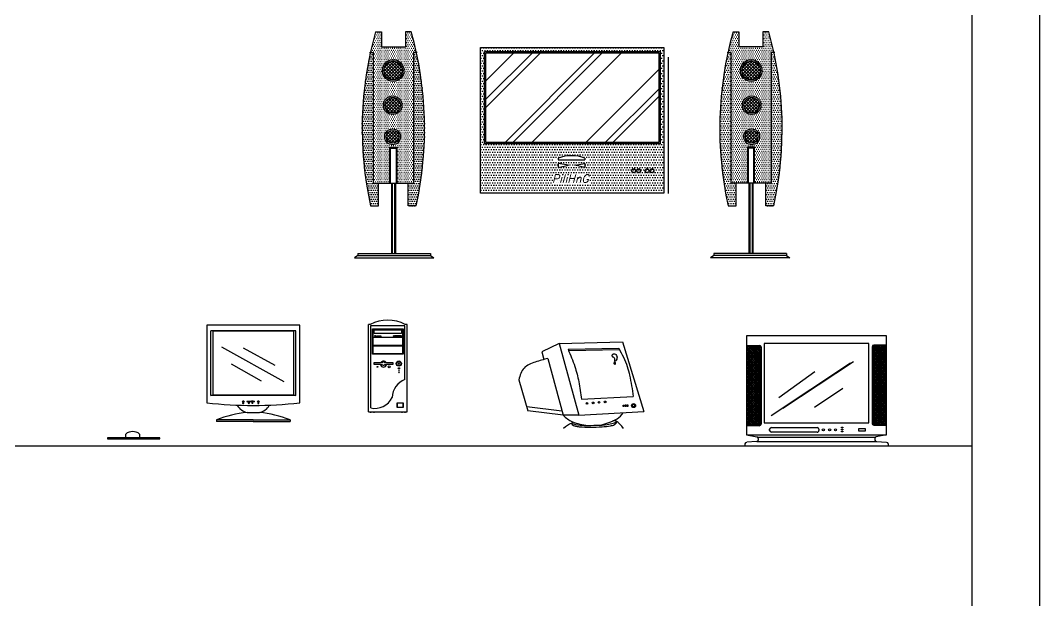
# Model space of a CAD drawing. Header units: inches. Extents: x 11.8 to 54.3, y 10.8 to 35.6.
# Drawn here: x 49.18 to 54.28, y 23.23 to 26.12 of the extents above; entities that cross this region are included whole.
import ezdxf

# ---------------------------------------------------------------- set-up
doc = ezdxf.new("R2010")
doc.units = ezdxf.units.IN
doc.header["$MEASUREMENT"] = 0
for name, color, linetype in [('02', 2, 'Continuous'), ('1', 1, 'Continuous'), ('8', 8, 'Continuous'), ('kadrbm', 4, 'Continuous')]:
    doc.layers.add(name, color=color, linetype=linetype)
doc.styles.add('STYLE2', font='')
doc.styles.get('STYLE2').set_extended_font_data('SimHei')
pattern_1 = [(45, (52.055098, 23.422245), (-0.004490128, 0.004490128), []), (135, (52.055098, 23.422245), (-0.004490128, -0.004490128), [])]

# ---------------------------------------------------------------- blocks, each defined once
blk = doc.blocks.new('kadrbm')
at = {"layer": 'kadrbm', "color": 4}
blk.add_lwpolyline([(0, 0), (0, 24.7972), (21, 24.7972), (21, 0), (0, 0)], close=True, dxfattribs=at)
blk.add_lwpolyline([(20.6631, 0.3257), (20.6631, 24.4603), (0.3369, 24.4603), (0.3369, 0.3257), (20.6631, 0.3257)], dxfattribs=at)

msp = doc.modelspace()

# ---------------------------------------------------------------- hatches: boundary and pattern name
at = {"layer": '8'}
h = msp.add_hatch(dxfattribs=at)
h.set_pattern_fill('DOTS,_O', color=256, scale=0.006)
h.set_pattern_definition([(0, (54.786815, 20.309118), (0.0047625, 0.009525), [0, -0.009525])])
h.paths.add_polyline_path([(51.1486, 25.9641), (51.1628, 25.9641, 0.014982), (51.1369, 26.0683), (51.1076, 26.0683), (51.1076, 25.9922), (50.9876, 25.9922), (50.9876, 26.0683), (50.9584, 26.0683, 0.014982), (50.9325, 25.9641), (50.9467, 25.9641), (50.9467, 25.312), (51.03, 25.312), (51.03, 25.4914), (51.0647, 25.4914), (51.0647, 25.312), (51.1486, 25.312)])
h.paths.add_polyline_path([(51.0904, 25.7008, -1), (50.9979, 25.7008, -1)], flags=16)
h.paths.add_polyline_path([(51.0829, 25.7008, -1), (51.0054, 25.7008, -1)], flags=0)
h.paths.add_polyline_path([(50.9927, 25.874, -1), (51.1007, 25.874, -1)], flags=16)
h.paths.add_polyline_path([(51.0002, 25.874, -1), (51.0932, 25.874, -1)], flags=0)
h.paths.add_polyline_path([(51.0839, 25.5429, -1), (51.0043, 25.5429, -1)], flags=16)
h.paths.add_polyline_path([(51.0764, 25.5429, -1), (51.0118, 25.5429, -1)], flags=0)
h = msp.add_hatch(dxfattribs=at)
h.set_pattern_fill('DOTS,_O', color=256, scale=0.006)
h.set_pattern_definition([(180, (49.0961565, 20.309118), (-0.0047625, 0.009525), [0, -0.009525])])
h.paths.add_polyline_path([(52.7344, 25.312), (52.8183, 25.312), (52.8183, 25.4914), (52.853, 25.4914), (52.853, 25.312), (52.9363, 25.312), (52.9363, 25.9641), (52.9505, 25.9641, 0.014982), (52.9246, 26.0683), (52.8953, 26.0683), (52.8953, 25.9922), (52.7754, 25.9922), (52.7754, 26.0683), (52.7461, 26.0683, 0.014982), (52.7202, 25.9641), (52.7344, 25.9641)])
h.paths.add_polyline_path([(52.8851, 25.7008, -1), (52.7925, 25.7008, -1)], flags=16)
h.paths.add_polyline_path([(52.8776, 25.7008, -1), (52.8, 25.7008, -1)], flags=0)
h.paths.add_polyline_path([(52.7823, 25.874, -1), (52.8903, 25.874, -1)], flags=16)
h.paths.add_polyline_path([(52.7898, 25.874, -1), (52.8828, 25.874, -1)], flags=0)
h.paths.add_polyline_path([(52.8787, 25.5429, -1), (52.7991, 25.5429, -1)], flags=16)
h.paths.add_polyline_path([(52.8712, 25.5429, -1), (52.8066, 25.5429, -1)], flags=0)
h = msp.add_hatch(dxfattribs=at)
h.set_pattern_fill('DOTS,_O', color=256, scale=0.008)
h.set_pattern_definition([(0, (58.611041, 15.547435), (0.00635, 0.0127), [0, -0.0127])])
h.paths.add_polyline_path([(52.4003, 25.2612), (52.4003, 25.9887), (51.4827, 25.9887), (51.4827, 25.2612)])
h.paths.add_polyline_path([(51.5029, 25.5073), (51.5029, 25.9698), (52.3815, 25.9698), (52.3815, 25.5073)], flags=16)
h.paths.add_polyline_path([(51.5104, 25.5148), (51.5104, 25.9623), (52.374, 25.9623), (52.374, 25.5148)], flags=0)
h.paths.add_polyline_path([(52.0052, 25.4094), (52.0052, 25.3901), (51.9544, 25.4013)], flags=16)
h.paths.add_polyline_path([(51.8519, 25.4279, -0.23679), (52.0253, 25.4279)], flags=16)
h.paths.add_polyline_path([(51.9228, 25.4013), (51.872, 25.3901), (51.872, 25.4094)], flags=16)
h.paths.add_polyline_path([(51.8307, 25.364), (52.0545, 25.364), (52.0545, 25.304), (51.8307, 25.304)], flags=24)
h = msp.add_hatch(dxfattribs=at)
h.set_pattern_fill('DOTS', color=256, scale=0.007, style=0)
h.set_pattern_definition([(0, (54.786815, 20.309118), (0.00555625, 0.0111125), [0, -0.0111125])])
h.paths.add_polyline_path([(51.1628, 25.9641), (51.1486, 25.9641), (51.1486, 25.312), (51.1224, 25.312), (51.1224, 25.198), (51.1614, 25.198, 0.108194)])
h.paths.add_polyline_path([(50.9467, 25.9641), (50.9325, 25.9641, 0.108194), (50.9338, 25.198), (50.9729, 25.198), (50.9729, 25.312), (50.9467, 25.312)])
h = msp.add_hatch(dxfattribs=at)
h.set_pattern_fill('DOTS', color=256, scale=0.007, style=0)
h.set_pattern_definition([(180, (49.096156, 20.309118), (-0.00555625, 0.0111125), [0, -0.0111125])])
h.paths.add_polyline_path([(52.7215, 25.198), (52.7606, 25.198), (52.7606, 25.312), (52.7344, 25.312), (52.7344, 25.9641), (52.7202, 25.9641, 0.108194)])
h.paths.add_polyline_path([(52.9363, 25.312), (52.9101, 25.312), (52.9101, 25.198), (52.9492, 25.198, 0.108194), (52.9505, 25.9641), (52.9363, 25.9641)])
h = msp.add_hatch(dxfattribs=at)
h.set_pattern_fill('ANSI37', color=256, scale=0.0035, style=0)
h.set_pattern_definition([(45, (54.786815, 20.855324), (-0.007857724, 0.007857724), []), (135, (54.786815, 20.855324), (-0.007857724, -0.007857724), [])])
h.paths.add_polyline_path([(51.0002, 25.874, 1), (51.0932, 25.874, 1)])
h.paths.add_polyline_path([(51.0054, 25.7008, 1), (51.0829, 25.7008, 1)])
h.paths.add_polyline_path([(51.0118, 25.5429, 1), (51.0764, 25.5429, 1)])
h = msp.add_hatch(dxfattribs=at)
h.set_pattern_fill('ANSI37', color=256, scale=0.0035, style=0)
h.set_pattern_definition([(135, (49.096156, 20.855324), (0.007857724, 0.007857724), []), (45, (49.096156, 20.855324), (0.007857724, -0.007857724), [])])
h.paths.add_polyline_path([(52.7898, 25.874, 1), (52.8828, 25.874, 1)])
h.paths.add_polyline_path([(52.8, 25.7008, 1), (52.8776, 25.7008, 1)])
h.paths.add_polyline_path([(52.8066, 25.5429, 1), (52.8712, 25.5429, 1)])
h = msp.add_hatch(dxfattribs=at)
h.set_pattern_fill('ANSI37', color=256, scale=0.002, style=0)
h.set_pattern_definition(pattern_1)
edge = h.paths.add_edge_path()
edge.add_ellipse((52.8766, 24.4927), major_axis=(0.00933, 0), ratio=0.85714, start_angle=0, end_angle=90)
edge.add_line((52.8766, 24.5007), (52.8135, 24.5007))
edge.add_line((52.8135, 24.5007), (52.8135, 24.0991))
edge.add_line((52.8135, 24.0991), (52.8766, 24.0991))
edge.add_ellipse((52.8766, 24.1071), major_axis=(-0.00933, 0), ratio=0.85714, start_angle=90, end_angle=180)
edge.add_line((52.8859, 24.1071), (52.8859, 24.4927))
h = msp.add_hatch(dxfattribs=at)
h.set_pattern_fill('ANSI37', color=256, scale=0.002, style=0)
h.set_pattern_definition(pattern_1)
edge = h.paths.add_edge_path()
edge.add_ellipse((53.4503, 24.1107), major_axis=(0.00933, 0), ratio=0.85714, start_angle=180, end_angle=270)
edge.add_line((53.4503, 24.1027), (53.5135, 24.1027))
edge.add_line((53.5135, 24.1027), (53.5135, 24.502))
edge.add_line((53.5135, 24.502), (53.4503, 24.502))
edge.add_ellipse((53.4503, 24.494), major_axis=(-0.00933, 0), ratio=0.85714, start_angle=-90, end_angle=0)
edge.add_line((53.441, 24.494), (53.441, 24.1107))

# ---------------------------------------------------------------- linework, layer by layer
at = {"layer": '02'}
for p, q in [((50.9584, 26.0683), (50.9876, 26.0683)), ((50.9876, 26.0683), (50.9876, 25.9922)), ((51.1369, 26.0683), (51.1076, 26.0683)), ((51.1076, 26.0683), (51.1076, 25.9922)), ((52.7461, 26.0683), (52.7754, 26.0683)), ((52.7754, 26.0683), (52.7754, 25.9922)), ((52.9246, 26.0683), (52.8953, 26.0683)), ((52.8953, 26.0683), (52.8953, 25.9922)), ((50.9876, 25.9922), (51.1076, 25.9922)), ((52.8953, 25.9922), (52.7754, 25.9922)), ((50.928, 25.9641), (50.9467, 25.9641)), ((50.9467, 25.9641), (50.9467, 25.312)), ((51.1486, 25.9641), (51.1486, 25.312)), ((51.1672, 25.9641), (51.1486, 25.9641)), ((51.5104, 25.8235), (51.6492, 25.9623)), ((51.5104, 25.7303), (51.7424, 25.9623)), ((51.5104, 25.6888), (51.7839, 25.9623)), ((51.6058, 25.5148), (52.0533, 25.9623)), ((51.6447, 25.5148), (52.0922, 25.9623)), ((51.7405, 25.5148), (52.188, 25.9623)), ((52.7158, 25.9641), (52.7344, 25.9641)), ((52.7344, 25.9641), (52.7344, 25.312)), ((52.9363, 25.9641), (52.9363, 25.312)), ((52.955, 25.9641), (52.9363, 25.9641)), ((52.0099, 25.5148), (52.374, 25.879)), ((52.1072, 25.5148), (52.374, 25.7816)), ((52.1446, 25.5148), (52.374, 25.7443)), ((51.03, 25.4914), (51.0647, 25.4914)), ((51.03, 25.312), (51.03, 25.4914)), ((51.0647, 25.4914), (51.0647, 25.312)), ((52.853, 25.4914), (52.8183, 25.4914)), ((52.8183, 25.4914), (52.8183, 25.312)), ((52.853, 25.312), (52.853, 25.4914)), ((51.8716, 25.4365), (51.8716, 25.4279)), ((51.8716, 25.4279), (52.0056, 25.4279)), ((52.0056, 25.4365), (52.0056, 25.4279)), ((51.872, 25.4094), (51.872, 25.3901)), ((51.9228, 25.4013), (51.872, 25.4094)), ((51.872, 25.3901), (51.9228, 25.4013)), ((51.9544, 25.4013), (52.0052, 25.4094)), ((52.0052, 25.3901), (51.9544, 25.4013)), ((52.0052, 25.4094), (52.0052, 25.3901)), ((50.9467, 25.312), (51.1486, 25.312)), ((50.9729, 25.198), (50.9729, 25.312)), ((51.0376, 25.312), (51.0376, 24.9596)), ((51.0424, 25.312), (51.0424, 24.9596)), ((51.0537, 25.312), (51.0537, 24.9596)), ((51.0576, 25.312), (51.0576, 24.9596)), ((51.1224, 25.198), (51.1224, 25.312)), ((52.9363, 25.312), (52.7344, 25.312)), ((52.7606, 25.198), (52.7606, 25.312)), ((52.8254, 25.312), (52.8254, 24.9596)), ((52.8293, 25.312), (52.8293, 24.9596)), ((52.8406, 25.312), (52.8406, 24.9596)), ((52.8454, 25.312), (52.8454, 24.9596)), ((52.9101, 25.198), (52.9101, 25.312)), ((50.9338, 25.198), (50.9729, 25.198)), ((51.1614, 25.198), (51.1224, 25.198)), ((52.7215, 25.198), (52.7606, 25.198)), ((52.9492, 25.198), (52.9101, 25.198)), ((50.8694, 24.9498), (50.8528, 24.9386)), ((50.8528, 24.9386), (51.2503, 24.9386)), ((50.8694, 24.9596), (50.8694, 24.9498)), ((50.8694, 24.9596), (51.2338, 24.9596)), ((50.8694, 24.9498), (51.2338, 24.9498)), ((51.2338, 24.9596), (51.2338, 24.9498)), ((51.2338, 24.9498), (51.2503, 24.9386)), ((52.6492, 24.9498), (52.6327, 24.9386)), ((53.0301, 24.9386), (52.6327, 24.9386)), ((52.6492, 24.9596), (52.6492, 24.9498)), ((53.0136, 24.9596), (52.6492, 24.9596)), ((53.0136, 24.9498), (52.6492, 24.9498)), ((53.0136, 24.9596), (53.0136, 24.9498)), ((53.0136, 24.9498), (53.0301, 24.9386)), ((50.1153, 24.6012), (50.1153, 24.2136)), ((50.5793, 24.6012), (50.1153, 24.6012)), ((50.1353, 24.2508), (50.1353, 24.5732)), ((50.5593, 24.5732), (50.1353, 24.5732)), ((50.1453, 24.5712), (50.1453, 24.2528)), ((50.5493, 24.5712), (50.1453, 24.5712)), ((50.5493, 24.2528), (50.5493, 24.5712)), ((50.5593, 24.2508), (50.5593, 24.5732)), ((50.5793, 24.2136), (50.5793, 24.6012)), ((50.9323, 24.605), (50.9233, 24.605)), ((50.9233, 24.1685), (50.9233, 24.605)), ((50.9341, 24.5978), (50.9341, 24.1878)), ((51.1055, 24.5978), (50.9341, 24.5978)), ((50.9441, 24.456), (50.9441, 24.5831)), ((50.9441, 24.5831), (51.0959, 24.5831)), ((51.0959, 24.5831), (51.0959, 24.456)), ((51.1055, 24.3306), (51.1055, 24.5978)), ((51.1163, 24.605), (51.1073, 24.605)), ((51.1163, 24.1685), (51.1163, 24.605)), ((51.0941, 24.5408), (50.9459, 24.5408)), ((51.0941, 24.5399), (50.9459, 24.5399)), ((51.8767, 24.5101), (51.7898, 24.4686)), ((51.8767, 24.5101), (52.1928, 24.5192)), ((51.8767, 24.5101), (51.9749, 24.1514)), ((52.1928, 24.5192), (52.3, 24.17)), ((53.5135, 24.5485), (52.8135, 24.5485)), ((52.8135, 24.5485), (52.8135, 24.0545)), ((52.9019, 24.5106), (52.9019, 24.1136)), ((53.425, 24.5106), (52.9019, 24.5106)), ((53.425, 24.1136), (53.425, 24.5106)), ((53.5135, 24.0545), (53.5135, 24.5485)), ((50.5017, 24.3191), (50.1895, 24.4911)), ((50.4575, 24.4002), (50.2977, 24.4862)), ((51.0941, 24.4993), (50.9459, 24.4993)), ((51.0941, 24.4984), (50.9459, 24.4984)), ((51.0941, 24.4975), (50.9459, 24.4975)), ((51.7898, 24.4686), (51.8002, 24.4307)), ((51.9207, 24.4813), (52.1743, 24.4863)), ((51.9241, 24.4745), (52.1777, 24.4796)), ((52.1444, 24.4566), (52.1457, 24.4574)), ((52.1457, 24.4574), (52.1473, 24.4581)), ((52.1473, 24.4581), (52.1482, 24.4583)), ((52.1482, 24.4583), (52.1505, 24.4585)), ((52.1505, 24.4585), (52.1535, 24.4583)), ((52.1535, 24.4583), (52.1575, 24.457)), ((52.2009, 24.4928), (52.2014, 24.4928)), ((52.8135, 24.5007), (52.8766, 24.5007)), ((52.8859, 24.4927), (52.8859, 24.1071)), ((53.441, 24.494), (53.441, 24.1107)), ((53.5135, 24.502), (53.4503, 24.502)), ((50.3886, 24.3216), (50.2386, 24.4076)), ((51.0959, 24.456), (50.9441, 24.456)), ((50.9855, 24.4147), (50.9933, 24.4147)), ((51.0036, 24.4147), (51.0114, 24.4147)), ((51.82, 24.4357), (51.896, 24.1514)), ((52.1421, 24.45), (52.1423, 24.4515)), ((52.1423, 24.4481), (52.1421, 24.45)), ((52.1423, 24.4515), (52.1425, 24.453)), ((52.1427, 24.4456), (52.1423, 24.4481)), ((52.1425, 24.453), (52.1429, 24.4543)), ((52.1438, 24.4437), (52.1427, 24.4456)), ((52.1429, 24.4543), (52.1433, 24.4553)), ((52.1433, 24.4553), (52.1444, 24.4566)), ((52.145, 24.4426), (52.1438, 24.4437)), ((52.1476, 24.4416), (52.145, 24.4426)), ((52.1492, 24.4405), (52.1476, 24.4416)), ((52.1522, 24.4384), (52.1492, 24.4405)), ((52.1505, 24.4134), (52.15, 24.4119)), ((52.15, 24.4119), (52.1503, 24.4099)), ((52.1503, 24.4099), (52.151, 24.4091)), ((52.1513, 24.4141), (52.1505, 24.4134)), ((52.151, 24.4091), (52.1518, 24.4081)), ((52.1528, 24.4146), (52.1513, 24.4141)), ((52.1518, 24.4081), (52.1553, 24.4071)), ((52.1535, 24.4365), (52.1522, 24.4384)), ((52.1538, 24.4149), (52.1528, 24.4146)), ((52.1552, 24.4331), (52.1535, 24.4365)), ((52.1537, 24.42), (52.1543, 24.4232)), ((52.1562, 24.4219), (52.1537, 24.42)), ((52.1546, 24.4146), (52.1538, 24.4149)), ((52.1543, 24.4232), (52.1552, 24.4287)), ((52.1556, 24.4146), (52.1546, 24.4146)), ((52.1552, 24.4287), (52.1552, 24.4331)), ((52.1553, 24.4071), (52.1566, 24.4074)), ((52.1563, 24.4146), (52.1556, 24.4146)), ((52.16, 24.4241), (52.1562, 24.4219)), ((52.1571, 24.4146), (52.1563, 24.4146)), ((52.1566, 24.4074), (52.1581, 24.4081)), ((52.1576, 24.4139), (52.1571, 24.4146)), ((52.1575, 24.457), (52.1602, 24.4547)), ((52.1588, 24.4124), (52.1576, 24.4139)), ((52.1581, 24.4081), (52.1588, 24.4101)), ((52.1588, 24.4101), (52.1588, 24.4124)), ((52.1621, 24.4274), (52.16, 24.4241)), ((52.1602, 24.4547), (52.1634, 24.4507)), ((52.1647, 24.4325), (52.1621, 24.4274)), ((52.1634, 24.4507), (52.1659, 24.4416)), ((52.1655, 24.4367), (52.1647, 24.4325)), ((52.1659, 24.4416), (52.1655, 24.4367)), ((52.9364, 24.1502), (53.333, 24.4136)), ((52.9952, 24.1863), (53.3487, 24.4202)), ((50.9836, 24.405), (50.9925, 24.405)), ((51.0044, 24.405), (51.0133, 24.405)), ((52.9744, 24.2409), (53.1543, 24.3694)), ((51.675, 24.3283), (51.7207, 24.1743)), ((53.1537, 24.1921), (53.2949, 24.2862)), ((50.5593, 24.2508), (50.1353, 24.2508)), ((50.1453, 24.2528), (50.5493, 24.2528)), ((50.3257, 24.2199), (50.3236, 24.2199)), ((50.3236, 24.2197), (50.3236, 24.2199)), ((50.3257, 24.2197), (50.3236, 24.2197)), ((50.3246, 24.2142), (50.3246, 24.2099)), ((50.3257, 24.2199), (50.3257, 24.2221)), ((50.3259, 24.2221), (50.3257, 24.2221)), ((50.3257, 24.2177), (50.3257, 24.2197)), ((50.3259, 24.2177), (50.3257, 24.2177)), ((50.3259, 24.2199), (50.3259, 24.2221)), ((50.3279, 24.2199), (50.3259, 24.2199)), ((50.3279, 24.2197), (50.3259, 24.2197)), ((50.3259, 24.2177), (50.3259, 24.2197)), ((50.3279, 24.2199), (50.3279, 24.2197)), ((50.3335, 24.2216), (50.3335, 24.2184)), ((50.3345, 24.2216), (50.3345, 24.2184)), ((50.341, 24.2122), (50.3402, 24.2122)), ((50.341, 24.2121), (50.3402, 24.2121)), ((50.3403, 24.2197), (50.3403, 24.2199)), ((50.3446, 24.2199), (50.3403, 24.2199)), ((50.3446, 24.2197), (50.3403, 24.2197)), ((50.3414, 24.2132), (50.3408, 24.2137)), ((50.3414, 24.2111), (50.3408, 24.2106)), ((50.3415, 24.2132), (50.3409, 24.2138)), ((50.3415, 24.2111), (50.3409, 24.2105)), ((50.3424, 24.2136), (50.3424, 24.2144)), ((50.3424, 24.2107), (50.3424, 24.2099)), ((50.3425, 24.2136), (50.3425, 24.2144)), ((50.3425, 24.2107), (50.3425, 24.2099)), ((50.3435, 24.2132), (50.3441, 24.2138)), ((50.3435, 24.2111), (50.3441, 24.2105)), ((50.3436, 24.2132), (50.3441, 24.2137)), ((50.3436, 24.2111), (50.3441, 24.2106)), ((50.344, 24.2122), (50.3448, 24.2122)), ((50.344, 24.2121), (50.3448, 24.2121)), ((50.3446, 24.2199), (50.3446, 24.2197)), ((51.9883, 24.2312), (52.247, 24.2447)), ((52.2061, 24.2029), (52.2098, 24.2029)), ((52.2061, 24.196), (52.2061, 24.2029)), ((52.2098, 24.2029), (52.2098, 24.196)), ((52.2155, 24.2029), (52.2192, 24.2029)), ((52.2155, 24.196), (52.2155, 24.2029)), ((52.2192, 24.2029), (52.2192, 24.196)), ((50.9233, 24.1685), (51.1163, 24.1685)), ((50.9341, 24.1685), (50.9341, 24.164)), ((50.9501, 24.1685), (50.9501, 24.164)), ((51.0895, 24.1685), (51.0895, 24.164)), ((51.1056, 24.1685), (51.1056, 24.164)), ((51.7147, 24.1945), (51.8903, 24.1736)), ((51.896, 24.1514), (51.7207, 24.1743)), ((51.9749, 24.1514), (52.3, 24.17)), ((52.1964, 24.2021), (52.2, 24.2021)), ((52.1964, 24.1951), (52.1964, 24.2021)), ((52.2, 24.1951), (52.1964, 24.1951)), ((52.2, 24.2021), (52.2, 24.1951)), ((52.2098, 24.196), (52.2061, 24.196)), ((52.2192, 24.196), (52.2155, 24.196)), ((52.2156, 24.1649), (52.2156, 24.1651)), ((50.1636, 24.1282), (50.1636, 24.1202)), ((50.3473, 24.1282), (50.1636, 24.1282)), ((50.3473, 24.1202), (50.1636, 24.1202)), ((50.3473, 24.1282), (50.5311, 24.1282)), ((50.3473, 24.1202), (50.5311, 24.1202)), ((50.5311, 24.1282), (50.5311, 24.1202)), ((51.9749, 24.1514), (51.896, 24.1514)), ((51.9391, 24.1127), (51.9391, 24.105)), ((52.1615, 24.1227), (52.1615, 24.1113)), ((52.9019, 24.1136), (53.425, 24.1136)), ((53.4503, 24.1027), (53.5135, 24.1027)), ((49.7097, 24.0393), (49.7097, 24.0574)), ((49.7791, 24.0574), (49.7791, 24.0393)), ((52.8766, 24.0991), (52.8135, 24.0991)), ((52.8135, 24.0545), (52.865, 24.0429)), ((52.8135, 24.0545), (53.5135, 24.0545)), ((52.9285, 24.0752), (52.9285, 24.0817)), ((52.9379, 24.0897), (53.166, 24.0897)), ((53.166, 24.0672), (52.9379, 24.0672)), ((53.1753, 24.0817), (53.1753, 24.0752)), ((53.2885, 24.0924), (53.2939, 24.0924)), ((53.2885, 24.088), (53.2885, 24.0924)), ((53.2939, 24.088), (53.2885, 24.088)), ((53.2885, 24.0828), (53.2939, 24.0828)), ((53.2885, 24.0785), (53.2885, 24.0828)), ((53.2939, 24.0785), (53.2885, 24.0785)), ((53.2885, 24.0727), (53.2939, 24.0727)), ((53.2885, 24.0684), (53.2885, 24.0727)), ((53.2939, 24.0684), (53.2885, 24.0684)), ((53.2939, 24.0924), (53.2939, 24.088)), ((53.2939, 24.0828), (53.2939, 24.0785)), ((53.2939, 24.0727), (53.2939, 24.0684)), ((53.3738, 24.0722), (53.3738, 24.0854)), ((53.3738, 24.0854), (53.4057, 24.0854)), ((53.4057, 24.0722), (53.3738, 24.0722)), ((53.4057, 24.0854), (53.4057, 24.0722)), ((53.5135, 24.0545), (53.4619, 24.0429)), ((49.7791, 24.0393), (49.7097, 24.0393)), ((52.8053, 24.0082), (52.8053, 23.9983)), ((52.8633, 24.0196), (52.814, 24.0162)), ((52.866, 24.0201), (53.461, 24.0201)), ((52.8686, 24.0413), (53.4583, 24.0413)), ((52.872, 24.0352), (52.872, 24.0276)), ((53.455, 24.0352), (53.455, 24.0276)), ((53.4637, 24.0196), (53.513, 24.0162)), ((53.5217, 24.0082), (53.5217, 23.9983)), ((52.8053, 23.9983), (53.5217, 23.9983))]:
    msp.add_line(p, q, dxfattribs=at)
for points in [[(51.4827, 25.9887), (52.4003, 25.9887), (52.4003, 25.2612), (51.4827, 25.2612)], [(51.5029, 25.9698), (52.3815, 25.9698), (52.3815, 25.5073), (51.5029, 25.5073)], [(51.5104, 25.9623), (52.374, 25.9623), (52.374, 25.5148), (51.5104, 25.5148)], [(50.9459, 24.5813), (51.0941, 24.5813), (51.0941, 24.4578), (50.9459, 24.4578)], [(50.9514, 24.5776), (51.0887, 24.5776), (51.0887, 24.5601), (50.9514, 24.5601)], [(50.9642, 24.5491), (50.9738, 24.5491), (50.9738, 24.5459), (50.9642, 24.5459)], [(50.9756, 24.5491), (50.9852, 24.5491), (50.9852, 24.5459), (50.9756, 24.5459)], [(51.0551, 24.5502), (51.0693, 24.5502), (51.0693, 24.5445), (51.0551, 24.5445)], [(51.0723, 24.5502), (51.0865, 24.5502), (51.0865, 24.5445), (51.0723, 24.5445)], [(50.3004, 24.214), (50.2939, 24.214), (50.2939, 24.2095), (50.3004, 24.2095)], [(50.3757, 24.214), (50.3693, 24.214), (50.3693, 24.2095), (50.3757, 24.2095)], [(51.067, 24.2141), (51.0963, 24.2141), (51.0963, 24.1901), (51.067, 24.1901)], [(51.0679, 24.2132), (51.0954, 24.2132), (51.0954, 24.191), (51.0679, 24.191)], [(49.8803, 24.0393), (49.6178, 24.0393), (49.6178, 24.0332), (49.8803, 24.0332)]]:
    msp.add_lwpolyline(points, close=True, dxfattribs=at)
for points in [[(52.4217, 25.9417), (52.4217, 25.2604)], [(51.0329, 25.312), (51.0329, 25.4865), (51.062, 25.4865), (51.062, 25.312)], [(52.8501, 25.312), (52.8501, 25.4865), (52.821, 25.4865), (52.821, 25.312)], [(50.9836, 24.405), (50.9523, 24.405), (50.9523, 24.4147), (50.9855, 24.4147)], [(51.0114, 24.4147), (51.0446, 24.4147), (51.0446, 24.405), (51.0133, 24.405)]]:
    msp.add_lwpolyline(points, dxfattribs=at)
for centre, radius in [((51.0467, 25.874), 0.054), ((51.0467, 25.874), 0.0465), ((52.8363, 25.874), 0.054), ((52.8363, 25.874), 0.0465), ((51.0442, 25.7008), 0.0463), ((51.0442, 25.7008), 0.0388), ((52.8388, 25.7008), 0.0463), ((52.8388, 25.7008), 0.0388), ((51.0441, 25.5429), 0.0398), ((52.8389, 25.5429), 0.0398), ((51.0441, 25.5429), 0.0323), ((52.8389, 25.5429), 0.0323), ((52.2493, 25.3731), 0.00998), ((52.2493, 25.3731), 0.00898), ((52.2737, 25.3731), 0.00998), ((52.2737, 25.3731), 0.00898), ((52.3161, 25.3731), 0.00998), ((52.3161, 25.3731), 0.00898), ((52.3405, 25.3731), 0.00998), ((52.3405, 25.3731), 0.00898), ((50.9561, 24.5477), 0.00251), ((51.0497, 24.5474), 0.00185), ((51.0749, 24.4099), 0.013), ((51.0749, 24.4099), 0.0103), ((51.0749, 24.4099), 0.00303), ((50.968, 24.3933), 0.00222), ((51.026, 24.393), 0.00488), ((51.0755, 24.3856), 0.00307), ((51.0755, 24.3856), 0.00262), ((51.0756, 24.3734), 0.00128), ((51.0756, 24.3642), 0.00128), ((50.2978, 24.2202), 0.00413), ((50.3246, 24.212), 0.00235), ((50.3425, 24.2122), 0.00129), ((50.3724, 24.2202), 0.00413), ((52.0158, 24.2107), 0.00429), ((52.0466, 24.2132), 0.00429), ((52.0758, 24.2162), 0.00429), ((52.1063, 24.2184), 0.00429), ((52.2485, 24.1996), 0.00998), ((52.2485, 24.1996), 0.00671)]:
    msp.add_circle(centre, radius, dxfattribs=at)
for centre, radius, start, end in [((52.6827, 25.584), 1.7911, 164.3145, 192.448), ((49.4125, 25.584), 1.7911, 347.552, 15.6855), ((54.4705, 25.584), 1.7911, 164.3145, 192.448), ((51.2002, 25.584), 1.7911, 347.552, 15.6855), ((51.9386, 25.2552), 0.1933, 69.7026, 110.2974), ((51.0198, 24.4358), 0.1904, 62.6503, 117.3497), ((50.1348, 24.5444), 0.0288, 68.4858, 88.8944), ((50.5599, 24.5444), 0.0288, 91.1056, 111.5142), ((50.9985, 24.4072), 0.015, 30.1493, 149.8507), ((50.9985, 24.4117), 0.00599, 30.1493, 149.8507), ((50.9985, 24.4072), 0.015, 188.5561, 351.4439), ((50.9985, 24.4058), 0.00599, 188.5561, 351.4439), ((51.1448, 24.2346), 0.1037, 112.224, 176.5074), ((50.3473, 26.2814), 2.0808, 263.5986, 276.4014), ((50.1348, 24.2796), 0.0288, 271.1056, 291.5142), ((50.3246, 24.212), 0.00215, 270, 90), ((50.5599, 24.2796), 0.0288, 248.4858, 268.8944), ((50.9552, 24.28), 0.0945, 257.1475, 335.5854), ((50.3815, 23.5705), 0.5988, 96.2246, 111.3432), ((50.3296, 24.2364), 0.0718, 209.8904, 259.5709), ((50.3473, 24.7649), 0.5999, 267.0624, 272.9376), ((50.3651, 24.2364), 0.0718, 280.4291, 330.1096), ((50.3131, 23.5705), 0.5988, 68.6568, 83.7754), ((51.9987, 23.9761), 0.1483, 113.3607, 132.2613), ((52.0975, 24.0225), 0.1183, 32.3734, 57.576), ((49.7444, 24.0163), 0.0538, 49.8216, 130.1784)]:
    msp.add_arc(centre, radius, start, end, dxfattribs=at)
for centre, major_axis, start_param, end_param in [((52.8766, 24.4927), (0.00933, 0), 0, 1.570796), ((53.4503, 24.494), (-0.00933, 0), -1.570796, 0), ((52.8766, 24.1071), (-0.00933, 0), 1.570796, 3.141593), ((53.4503, 24.1107), (0.00933, 0), 3.141593, 4.712389), ((52.9379, 24.0817), (-0.00933, 0), -1.570796, 0), ((52.9379, 24.0752), (0.00933, 0), 3.141593, 4.712389), ((53.166, 24.0817), (0.00933, 0), 0, 1.570796), ((53.166, 24.0752), (-0.00933, 0), 1.570796, 3.141593), ((52.8146, 24.0082), (0.00933, 0), 1.638361, 3.141593), ((52.8626, 24.0276), (0.00933, 0), 4.779953, 6.283185), ((52.8626, 24.0352), (0.00933, 0), 0, 1.314192), ((53.4643, 24.0352), (0.00933, 0), 1.8274, 3.141593), ((53.4643, 24.0276), (0.00933, 0), 3.141593, 4.644825), ((53.5123, 24.0082), (0.00933, 0), 0, 1.503232)]:
    msp.add_ellipse(centre, major_axis=major_axis, ratio=0.85714, start_param=start_param, end_param=end_param, dxfattribs=at)
at = {"layer": '02', "extrusion": (0, 0, -1)}
for centre, major_axis, ratio, start_param, end_param in [((50.325, 24.22), (0.0104, 0), 0.272621, 0.616867, 5.666319), ((50.3429, 24.22), (0.01, 0), 0.302471, 3.71034, 8.856031)]:
    msp.add_ellipse(centre, major_axis=major_axis, ratio=ratio, start_param=start_param, end_param=end_param, dxfattribs=at)
at = {"layer": '02'}
for centre in [(53.1973, 24.0787), (53.2285, 24.0787), (53.2581, 24.0787)]:
    msp.add_ellipse(centre, major_axis=(0.00548, 0), ratio=0.85714, dxfattribs=at)
for points in [[(51.9207, 24.4813), (51.9545, 24.3951), (51.9748, 24.3191), (51.9883, 24.2312)], [(52.1743, 24.4863), (52.2166, 24.3951), (52.2284, 24.3512), (52.247, 24.2447)], [(51.82, 24.4357), (51.7569, 24.4172), (51.7013, 24.3876), (51.675, 24.3283)], [(51.9469, 24.1173), (51.94, 24.1142), (51.9702, 24.1038), (52.0084, 24.1008), (52.0645, 24.1015), (52.1166, 24.1053), (52.1465, 24.1116), (52.1578, 24.1165), (52.1615, 24.1221), (52.1446, 24.1229)], [(51.9391, 24.105), (51.9575, 24.0975), (51.9767, 24.0943), (52.0328, 24.0917), (52.0911, 24.0938), (52.1339, 24.0986), (52.1526, 24.1045), (52.1617, 24.1114)]]:
    msp.add_spline(points, degree=3, dxfattribs=at)
for points, knots in [([(52.0807, 24.102), (52.0817, 24.1022), (52.0966, 24.1053), (52.125, 24.1166), (52.1684, 24.1292), (52.1876, 24.1527), (52.1968, 24.1641)], [302.054016, 302.054016, 302.054016, 302.054016, 307.067537, 372.32985, 442.517958, 508.369313, 508.369313, 508.369313, 508.369313]), ([(51.896, 24.1514), (51.9108, 24.1391), (51.9357, 24.1182), (51.9805, 24.107), (52.0065, 24.1023), (52.0199, 24.1008)], [0, 0, 0, 0, 87.105461, 146.880399, 208.952553, 208.952553, 208.952553, 208.952553])]:
    msp.add_open_spline(points, degree=3, knots=knots, dxfattribs=at)
for p in [(51.0959, 24.5408), (51.0959, 24.4984)]:
    msp.add_point(p, dxfattribs=at)
at = {"layer": '1'}
msp.add_line((33.6152, 23.9983), (53.9414, 23.9983), dxfattribs=at)

# ---------------------------------------------------------------- block references
at = {"layer": 'kadrbm'}
msp.add_blockref('kadrbm', (33.2783, 10.8267), dxfattribs=at)

# ---------------------------------------------------------------- texts
at = {"layer": '02', "insert": (51.8407, 25.354), "char_height": 0.04, "width": 1.418435, "attachment_point": 1, "style": 'STYLE2'}
msp.add_mtext('\\Fscriptc.shx;PiliHnG', dxfattribs=at)

doc.saveas('drawing.dxf')
